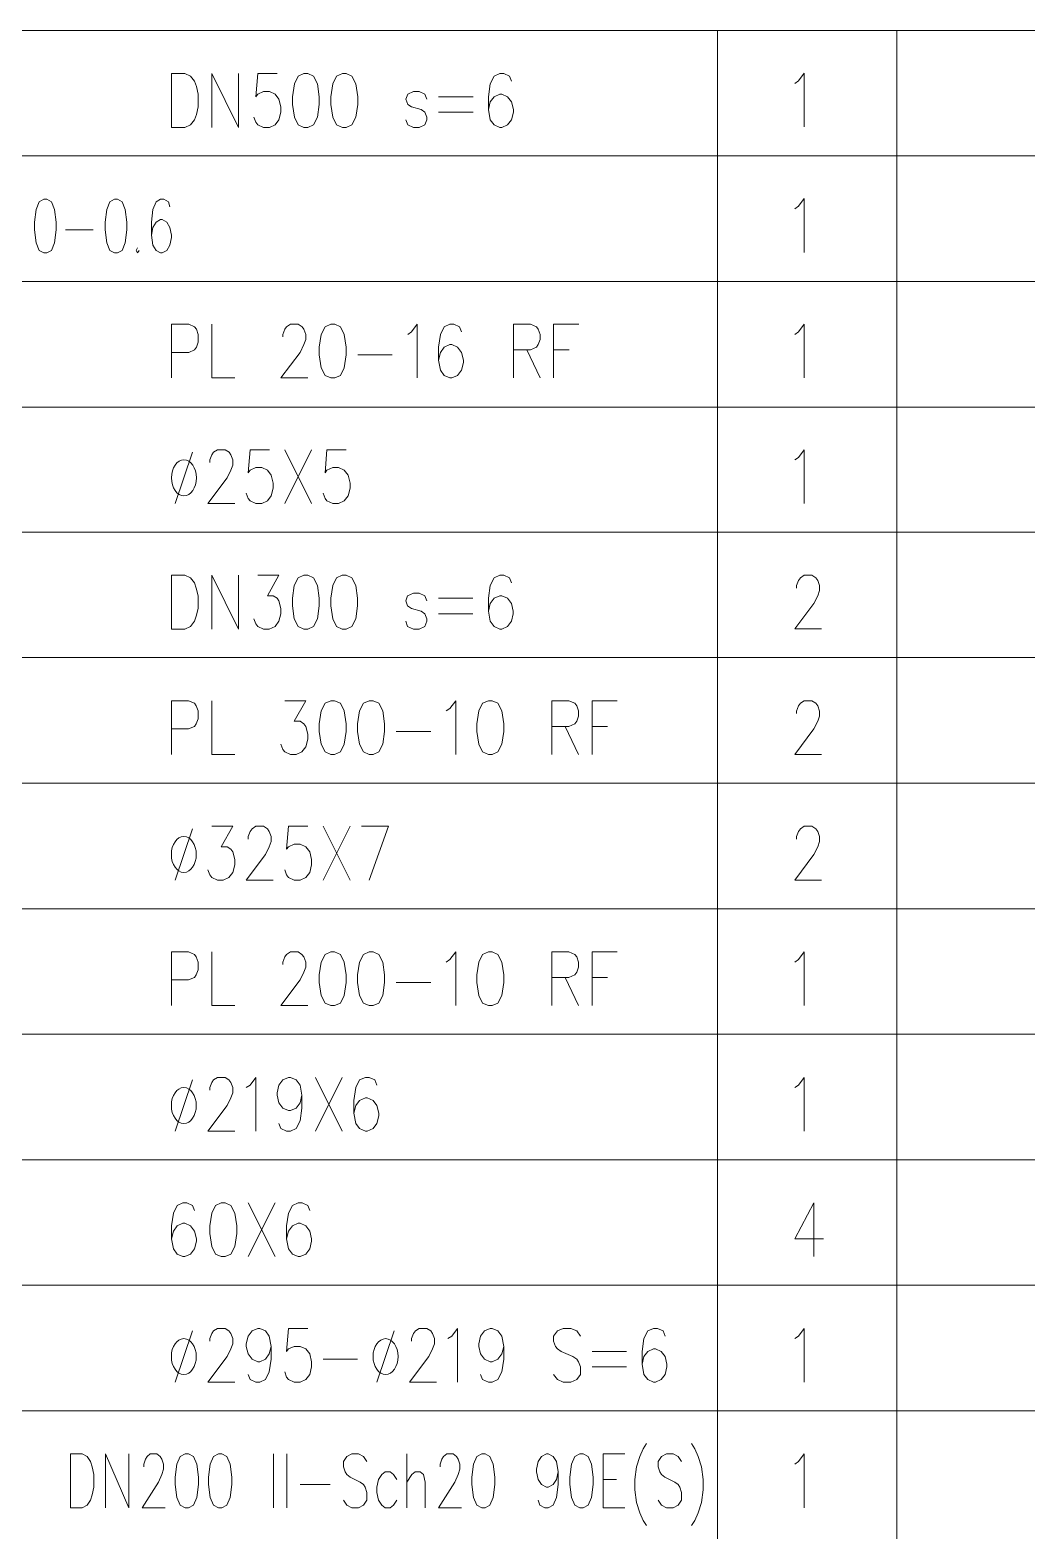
# Model space of a CAD drawing. Header units: millimetres. Extents: x 0 to 829, y 0 to 586.
# Drawn here: x 653.4 to 708.2, y 77 to 159.5 of the extents above; entities that cross this region are included whole.
import ezdxf

# ---------------------------------------------------------------- set-up
doc = ezdxf.new("R2010")
doc.units = ezdxf.units.MM

msp = doc.modelspace()

# ---------------------------------------------------------------- linework, layer by layer
at = {"color": 0, "lineweight": 0}
for points in [[(592.493806, 159.4485), (769.958667, 159.4485)], [(691.232778, 10.114139), (691.232778, 159.473194)], [(701.085861, 10.114139), (701.085861, 159.473194)], [(663.412722, 154.118028), (663.412722, 157.074306), (664.894389, 154.118028), (664.894389, 157.074306)], [(667.007528, 157.074306), (665.949194, 157.074306), (665.843361, 155.807833), (665.949194, 155.948944), (666.266694, 156.090056), (666.584194, 156.090056), (666.901694, 155.948944), (667.109833, 155.666722), (667.215667, 155.243389), (667.215667, 154.961167), (667.109833, 154.541361), (666.901694, 154.259139), (666.584194, 154.118028), (666.266694, 154.118028), (665.949194, 154.259139), (665.843361, 154.40025), (665.737528, 154.682472)], [(679.8945, 156.6545), (679.788667, 156.933194), (679.471167, 157.074306), (679.2595, 157.074306), (678.942, 156.933194), (678.730333, 156.513389), (678.6245, 155.807833), (678.6245, 155.102278), (678.730333, 154.541361), (678.942, 154.259139), (679.2595, 154.118028), (679.365333, 154.118028), (679.682833, 154.259139), (679.8945, 154.541361), (680.000333, 154.961167), (680.000333, 155.102278), (679.8945, 155.525611), (679.682833, 155.807833), (679.365333, 155.948944), (679.2595, 155.948944), (678.942, 155.807833), (678.730333, 155.525611), (678.6245, 155.102278)], [(695.469639, 156.541611), (695.681306, 156.682722), (695.998806, 157.106056), (695.998806, 154.149778)], [(675.244889, 155.666722), (675.139056, 155.948944), (674.821556, 156.090056), (674.507583, 156.090056), (674.190083, 155.948944), (674.08425, 155.666722), (674.190083, 155.3845), (674.40175, 155.243389), (674.927389, 155.102278), (675.139056, 154.961167), (675.244889, 154.682472), (675.244889, 154.541361), (675.139056, 154.259139), (674.821556, 154.118028), (674.507583, 154.118028), (674.190083, 154.259139), (674.08425, 154.541361)], [(675.879889, 155.807833), (677.781361, 155.807833)], [(675.879889, 154.961167), (677.781361, 154.961167)], [(607.47275, 152.548167), (769.958667, 152.548167)], [(661.112611, 149.750639), (661.027944, 150.032861), (660.773944, 150.173972), (660.604611, 150.173972), (660.350611, 150.032861), (660.181278, 149.613056), (660.096611, 148.9075), (660.096611, 148.201944), (660.181278, 147.641028), (660.350611, 147.358806), (660.604611, 147.217694), (660.689278, 147.217694), (660.943278, 147.358806), (661.112611, 147.641028), (661.197278, 148.060833), (661.197278, 148.201944), (661.112611, 148.625278), (660.943278, 148.9075), (660.689278, 149.048611), (660.604611, 149.048611), (660.350611, 148.9075), (660.181278, 148.625278), (660.096611, 148.201944)], [(695.469639, 149.641278), (695.681306, 149.782389), (695.998806, 150.205722), (695.998806, 147.249444)], [(655.365861, 148.484167), (656.886333, 148.484167)], [(659.338139, 147.499917), (659.253472, 147.358806), (659.338139, 147.217694), (659.422806, 147.358806)], [(592.493806, 145.644306), (769.958667, 145.644306)], [(592.493806, 145.644306), (769.958667, 145.644306)], [(661.197278, 140.345583), (661.197278, 143.301861), (662.14625, 143.301861), (662.46375, 143.16075), (662.569583, 143.019639), (662.675417, 142.740944), (662.675417, 142.317611), (662.569583, 142.035389), (662.46375, 141.894278), (662.14625, 141.753167), (661.197278, 141.753167)], [(663.412722, 143.301861), (663.412722, 140.345583), (664.682722, 140.345583)], [(667.3215, 142.599833), (667.3215, 142.740944), (667.427333, 143.019639), (667.533167, 143.16075), (667.744833, 143.301861), (668.168167, 143.301861), (668.379833, 143.16075), (668.485667, 143.019639), (668.5915, 142.740944), (668.5915, 142.458722), (668.485667, 142.1765), (668.274, 141.753167), (667.215667, 140.345583), (668.697333, 140.345583)], [(674.190083, 142.740944), (674.40175, 142.882056), (674.715722, 143.301861), (674.715722, 140.345583)], [(677.146361, 142.882056), (677.040528, 143.16075), (676.723028, 143.301861), (676.511361, 143.301861), (676.197389, 143.16075), (675.985722, 142.740944), (675.879889, 142.035389), (675.879889, 141.329833), (675.985722, 140.768917), (676.197389, 140.486694), (676.511361, 140.345583), (676.617194, 140.345583), (676.934694, 140.486694), (677.146361, 140.768917), (677.252194, 141.188722), (677.252194, 141.329833), (677.146361, 141.753167), (676.934694, 142.035389), (676.617194, 142.1765), (676.511361, 142.1765), (676.197389, 142.035389), (675.985722, 141.753167), (675.879889, 141.329833)], [(680.000333, 140.345583), (680.000333, 143.301861), (680.949306, 143.301861), (681.266806, 143.16075), (681.372639, 143.019639), (681.478472, 142.740944), (681.478472, 142.458722), (681.372639, 142.1765), (681.266806, 142.035389), (680.949306, 141.894278), (680.000333, 141.894278)], [(682.215778, 140.345583), (682.215778, 143.301861), (683.591611, 143.301861)], [(695.469639, 142.740944), (695.681306, 142.878528), (695.998806, 143.301861), (695.998806, 140.349111)], [(671.441944, 141.612056), (673.343417, 141.612056)], [(680.737639, 141.894278), (681.478472, 140.345583)], [(682.215778, 141.894278), (683.062444, 141.894278)], [(607.47275, 138.743972), (769.958667, 138.743972)], [(662.357917, 136.260417), (661.408944, 133.44525)], [(663.310417, 135.6995), (663.310417, 135.840611), (663.412722, 136.119306), (663.518556, 136.260417), (663.730222, 136.401528), (664.153556, 136.401528), (664.365222, 136.260417), (664.471056, 136.119306), (664.576889, 135.840611), (664.576889, 135.558389), (664.471056, 135.276167), (664.259389, 134.852833), (663.204583, 133.44525), (664.682722, 133.44525)], [(666.584194, 136.401528), (665.525861, 136.401528), (665.420028, 135.135056), (665.525861, 135.276167), (665.843361, 135.417278), (666.160861, 135.417278), (666.478361, 135.276167), (666.690028, 134.993944), (666.795861, 134.570611), (666.795861, 134.288389), (666.690028, 133.868583), (666.478361, 133.586361), (666.160861, 133.44525), (665.843361, 133.44525), (665.525861, 133.586361), (665.420028, 133.727472), (665.314194, 134.009694)], [(667.427333, 133.44525), (668.909, 136.401528)], [(667.427333, 136.401528), (668.909, 133.44525)], [(670.810472, 136.401528), (669.752139, 136.401528), (669.646306, 135.135056), (669.752139, 135.276167), (670.069639, 135.417278), (670.387139, 135.417278), (670.704639, 135.276167), (670.912778, 134.993944), (671.018611, 134.570611), (671.018611, 134.288389), (670.912778, 133.868583), (670.704639, 133.586361), (670.387139, 133.44525), (670.069639, 133.44525), (669.752139, 133.586361), (669.646306, 133.727472), (669.540472, 134.009694)], [(695.469639, 135.837083), (695.681306, 135.978194), (695.998806, 136.401528), (695.998806, 133.448778)], [(592.493806, 131.875389), (769.958667, 131.875389)], [(607.47275, 131.875389), (769.958667, 131.875389)], [(663.412722, 126.544917), (663.412722, 129.501194), (664.890861, 126.544917), (664.890861, 129.501194)], [(665.945667, 129.501194), (667.109833, 129.501194), (666.474833, 128.375833), (666.792333, 128.375833), (667.004, 128.234722), (667.109833, 128.093611), (667.215667, 127.670278), (667.215667, 127.388056), (667.109833, 126.96825), (666.898167, 126.686028), (666.580667, 126.544917), (666.263167, 126.544917), (665.945667, 126.686028), (665.839833, 126.827139), (665.734, 127.109361)], [(679.890972, 129.081389), (679.785139, 129.360083), (679.467639, 129.501194), (679.255972, 129.501194), (678.938472, 129.360083), (678.730333, 128.940278), (678.6245, 128.234722), (678.6245, 127.529167), (678.730333, 126.96825), (678.938472, 126.686028), (679.255972, 126.544917), (679.361806, 126.544917), (679.679306, 126.686028), (679.890972, 126.96825), (679.996806, 127.388056), (679.996806, 127.529167), (679.890972, 127.9525), (679.679306, 128.234722), (679.361806, 128.375833), (679.255972, 128.375833), (678.938472, 128.234722), (678.730333, 127.9525), (678.6245, 127.529167)], [(695.575472, 128.799167), (695.575472, 128.93675), (695.681306, 129.218972), (695.787139, 129.360083), (695.998806, 129.501194), (696.418611, 129.501194), (696.630278, 129.360083), (696.736111, 129.218972), (696.841944, 128.93675), (696.841944, 128.658056), (696.736111, 128.375833), (696.524444, 127.9525), (695.469639, 126.548444), (696.947778, 126.548444)], [(675.241361, 128.093611), (675.135528, 128.375833), (674.821556, 128.516944), (674.504056, 128.516944), (674.186556, 128.375833), (674.080722, 128.093611), (674.186556, 127.811389), (674.398222, 127.670278), (674.927389, 127.529167), (675.135528, 127.388056), (675.241361, 127.109361), (675.241361, 126.96825), (675.135528, 126.686028), (674.821556, 126.544917), (674.504056, 126.544917), (674.186556, 126.686028), (674.080722, 126.96825)], [(675.876361, 128.234722), (677.777833, 128.234722)], [(675.876361, 127.388056), (677.777833, 127.388056)], [(607.47275, 124.975056), (769.958667, 124.975056)], [(661.19375, 119.644583), (661.19375, 122.600861), (662.142722, 122.600861), (662.460222, 122.45975), (662.566056, 122.318639), (662.671889, 122.039944), (662.671889, 121.616611), (662.566056, 121.334389), (662.460222, 121.193278), (662.142722, 121.052167), (661.19375, 121.052167)], [(663.412722, 122.600861), (663.412722, 119.644583), (664.679194, 119.644583)], [(667.427333, 122.600861), (668.587972, 122.600861), (667.952972, 121.4755), (668.270472, 121.4755), (668.482139, 121.334389), (668.587972, 121.193278), (668.693806, 120.769944), (668.693806, 120.487722), (668.587972, 120.067917), (668.376306, 119.785694), (668.058806, 119.644583), (667.741306, 119.644583), (667.427333, 119.785694), (667.3215, 119.926806), (667.215667, 120.209028)], [(676.299694, 122.039944), (676.511361, 122.177528), (676.828861, 122.600861), (676.828861, 119.644583)], [(682.109944, 119.644583), (682.109944, 122.600861), (683.058917, 122.600861), (683.376417, 122.45975), (683.48225, 122.318639), (683.588083, 122.039944), (683.588083, 121.757722), (683.48225, 121.4755), (683.376417, 121.334389), (683.058917, 121.193278), (682.109944, 121.193278)], [(684.328917, 119.644583), (684.328917, 122.600861), (685.701222, 122.600861)], [(695.575472, 121.898833), (695.575472, 122.036417), (695.681306, 122.318639), (695.787139, 122.45975), (695.998806, 122.600861), (696.418611, 122.600861), (696.630278, 122.45975), (696.736111, 122.318639), (696.841944, 122.036417), (696.841944, 121.757722), (696.736111, 121.4755), (696.524444, 121.052167), (695.469639, 119.648111), (696.947778, 119.648111)], [(673.551556, 120.911056), (675.453028, 120.911056)], [(682.84725, 121.193278), (683.588083, 119.644583)], [(684.328917, 121.193278), (685.172056, 121.193278)], [(607.47275, 118.074722), (769.958667, 118.074722)], [(662.354389, 115.559417), (661.405417, 112.74425)], [(663.412722, 115.700528), (664.573361, 115.700528), (663.938361, 114.575167), (664.255861, 114.575167), (664.467528, 114.434056), (664.573361, 114.292944), (664.679194, 113.869611), (664.679194, 113.587389), (664.573361, 113.167583), (664.361694, 112.885361), (664.044194, 112.74425), (663.730222, 112.74425), (663.412722, 112.885361), (663.306889, 113.026472), (663.201056, 113.308694)], [(665.420028, 114.9985), (665.420028, 115.139611), (665.525861, 115.418306), (665.631694, 115.559417), (665.839833, 115.700528), (666.263167, 115.700528), (666.474833, 115.559417), (666.580667, 115.418306), (666.6865, 115.139611), (666.6865, 114.857389), (666.580667, 114.575167), (666.369, 114.151833), (665.314194, 112.74425), (666.792333, 112.74425)], [(668.693806, 115.700528), (667.635472, 115.700528), (667.533167, 114.434056), (667.635472, 114.575167), (667.952972, 114.716278), (668.270472, 114.716278), (668.587972, 114.575167), (668.799639, 114.292944), (668.905472, 113.869611), (668.905472, 113.587389), (668.799639, 113.167583), (668.587972, 112.885361), (668.270472, 112.74425), (667.952972, 112.74425), (667.635472, 112.885361), (667.533167, 113.026472), (667.427333, 113.308694)], [(669.536944, 112.74425), (671.018611, 115.700528)], [(669.536944, 115.700528), (671.018611, 112.74425)], [(671.650083, 115.700528), (673.13175, 115.700528), (672.073417, 112.74425)], [(695.575472, 114.9985), (695.575472, 115.136083), (695.681306, 115.418306), (695.787139, 115.559417), (695.998806, 115.700528), (696.418611, 115.700528), (696.630278, 115.559417), (696.736111, 115.418306), (696.841944, 115.136083), (696.841944, 114.857389), (696.736111, 114.575167), (696.524444, 114.151833), (695.469639, 112.747778), (696.947778, 112.747778)], [(592.493806, 111.170861), (769.958667, 111.170861)], [(661.19375, 105.843917), (661.19375, 108.800194), (662.142722, 108.800194), (662.460222, 108.659083), (662.566056, 108.517972), (662.671889, 108.239278), (662.671889, 107.815944), (662.566056, 107.533722), (662.460222, 107.392611), (662.142722, 107.2515), (661.19375, 107.2515)], [(663.412722, 108.800194), (663.412722, 105.843917), (664.679194, 105.843917)], [(667.3215, 108.098167), (667.3215, 108.239278), (667.427333, 108.517972), (667.533167, 108.659083), (667.741306, 108.800194), (668.164639, 108.800194), (668.376306, 108.659083), (668.482139, 108.517972), (668.587972, 108.239278), (668.587972, 107.957056), (668.482139, 107.674833), (668.270472, 107.2515), (667.215667, 105.843917), (668.693806, 105.843917)], [(676.299694, 108.239278), (676.511361, 108.376861), (676.828861, 108.800194), (676.828861, 105.843917)], [(682.109944, 105.843917), (682.109944, 108.800194), (683.058917, 108.800194), (683.376417, 108.659083), (683.48225, 108.517972), (683.588083, 108.239278), (683.588083, 107.957056), (683.48225, 107.674833), (683.376417, 107.533722), (683.058917, 107.392611), (682.109944, 107.392611)], [(684.328917, 105.843917), (684.328917, 108.800194), (685.701222, 108.800194)], [(695.469639, 108.23575), (695.681306, 108.376861), (695.998806, 108.800194), (695.998806, 105.847444)], [(682.84725, 107.392611), (683.588083, 105.843917)], [(684.328917, 107.392611), (685.172056, 107.392611)], [(673.551556, 107.110389), (675.453028, 107.110389)], [(607.47275, 104.270528), (769.958667, 104.270528)], [(662.354389, 101.75875), (661.405417, 98.943583)], [(663.306889, 101.197833), (663.306889, 101.335417), (663.412722, 101.617639), (663.518556, 101.75875), (663.730222, 101.899861), (664.150028, 101.899861), (664.361694, 101.75875), (664.467528, 101.617639), (664.573361, 101.335417), (664.573361, 101.056722), (664.467528, 100.7745), (664.255861, 100.351167), (663.201056, 98.943583), (664.679194, 98.943583)], [(665.314194, 101.335417), (665.525861, 101.476528), (665.839833, 101.899861), (665.839833, 98.943583)], [(668.376306, 100.915611), (668.270472, 100.492278), (668.058806, 100.210056), (667.741306, 100.068944), (667.635472, 100.068944), (667.3215, 100.210056), (667.109833, 100.492278), (667.004, 100.915611), (667.004, 101.056722), (667.109833, 101.476528), (667.3215, 101.75875), (667.635472, 101.899861), (667.741306, 101.899861), (668.058806, 101.75875), (668.270472, 101.476528), (668.376306, 100.915611), (668.376306, 100.210056), (668.270472, 99.5045), (668.058806, 99.084694), (667.741306, 98.943583), (667.533167, 98.943583), (667.215667, 99.084694), (667.109833, 99.366917)], [(669.117139, 98.943583), (670.595278, 101.899861)], [(669.117139, 101.899861), (670.595278, 98.943583)], [(672.49675, 101.476528), (672.390917, 101.75875), (672.073417, 101.899861), (671.86175, 101.899861), (671.54425, 101.75875), (671.332583, 101.335417), (671.230278, 100.633389), (671.230278, 99.927833), (671.332583, 99.366917), (671.54425, 99.084694), (671.86175, 98.943583), (671.967583, 98.943583), (672.285083, 99.084694), (672.49675, 99.366917), (672.602583, 99.786722), (672.602583, 99.927833), (672.49675, 100.351167), (672.285083, 100.633389), (671.967583, 100.7745), (671.86175, 100.7745), (671.54425, 100.633389), (671.332583, 100.351167), (671.230278, 99.927833)], [(695.469639, 101.335417), (695.681306, 101.476528), (695.998806, 101.899861), (695.998806, 98.943583)], [(592.493806, 97.370194), (769.958667, 97.370194)], [(662.46375, 94.576194), (662.357917, 94.858417), (662.040417, 94.999528), (661.82875, 94.999528), (661.514778, 94.858417), (661.303111, 94.435083), (661.197278, 93.733056), (661.197278, 93.0275), (661.303111, 92.466583), (661.514778, 92.184361), (661.82875, 92.04325), (661.934583, 92.04325), (662.252083, 92.184361), (662.46375, 92.466583), (662.569583, 92.886389), (662.569583, 93.0275), (662.46375, 93.450833), (662.252083, 93.733056), (661.934583, 93.874167), (661.82875, 93.874167), (661.514778, 93.733056), (661.303111, 93.450833), (661.197278, 93.0275)], [(665.420028, 92.04325), (666.901694, 94.999528)], [(665.420028, 94.999528), (666.901694, 92.04325)], [(668.803167, 94.576194), (668.697333, 94.858417), (668.379833, 94.999528), (668.168167, 94.999528), (667.850667, 94.858417), (667.639, 94.435083), (667.533167, 93.733056), (667.533167, 93.0275), (667.639, 92.466583), (667.850667, 92.184361), (668.168167, 92.04325), (668.274, 92.04325), (668.5915, 92.184361), (668.803167, 92.466583), (668.909, 92.886389), (668.909, 93.0275), (668.803167, 93.450833), (668.5915, 93.733056), (668.274, 93.874167), (668.168167, 93.874167), (667.850667, 93.733056), (667.639, 93.450833), (667.533167, 93.0275)], [(696.527972, 94.999528), (695.473167, 93.031028), (697.057139, 93.031028)], [(696.527972, 94.999528), (696.527972, 92.04325)], [(607.47275, 90.469861), (769.958667, 90.469861)], [(662.354389, 87.958083), (661.405417, 85.139389)], [(663.306889, 87.393639), (663.306889, 87.53475), (663.412722, 87.816972), (663.518556, 87.958083), (663.730222, 88.099194), (664.150028, 88.099194), (664.361694, 87.958083), (664.467528, 87.816972), (664.573361, 87.53475), (664.573361, 87.252528), (664.467528, 86.970306), (664.255861, 86.5505), (663.201056, 85.139389), (664.679194, 85.139389)], [(666.6865, 87.111417), (666.580667, 86.691611), (666.369, 86.409389), (666.0515, 86.268278), (665.945667, 86.268278), (665.631694, 86.409389), (665.420028, 86.691611), (665.314194, 87.111417), (665.314194, 87.252528), (665.420028, 87.675861), (665.631694, 87.958083), (665.945667, 88.099194), (666.0515, 88.099194), (666.369, 87.958083), (666.580667, 87.675861), (666.6865, 87.111417), (666.6865, 86.409389), (666.580667, 85.703833), (666.369, 85.2805), (666.0515, 85.139389), (665.839833, 85.139389), (665.525861, 85.2805), (665.420028, 85.562722)], [(668.693806, 88.099194), (667.635472, 88.099194), (667.533167, 86.832722), (667.635472, 86.970306), (667.952972, 87.111417), (668.270472, 87.111417), (668.587972, 86.970306), (668.799639, 86.691611), (668.905472, 86.268278), (668.905472, 85.986056), (668.799639, 85.562722), (668.587972, 85.2805), (668.270472, 85.139389), (667.952972, 85.139389), (667.635472, 85.2805), (667.533167, 85.421611), (667.427333, 85.703833)], [(673.445722, 87.958083), (672.49675, 85.139389)], [(674.398222, 87.393639), (674.398222, 87.53475), (674.504056, 87.816972), (674.609889, 87.958083), (674.821556, 88.099194), (675.241361, 88.099194), (675.453028, 87.958083), (675.558861, 87.816972), (675.664694, 87.53475), (675.664694, 87.252528), (675.558861, 86.970306), (675.347194, 86.5505), (674.292389, 85.139389), (675.770528, 85.139389)], [(676.405528, 87.53475), (676.617194, 87.675861), (676.931167, 88.099194), (676.931167, 85.139389)], [(679.467639, 87.111417), (679.361806, 86.691611), (679.150139, 86.409389), (678.832639, 86.268278), (678.730333, 86.268278), (678.412833, 86.409389), (678.201167, 86.691611), (678.095333, 87.111417), (678.095333, 87.252528), (678.201167, 87.675861), (678.412833, 87.958083), (678.730333, 88.099194), (678.832639, 88.099194), (679.150139, 87.958083), (679.361806, 87.675861), (679.467639, 87.111417), (679.467639, 86.409389), (679.361806, 85.703833), (679.150139, 85.2805), (678.832639, 85.139389), (678.6245, 85.139389), (678.307, 85.2805), (678.201167, 85.562722)], [(683.693917, 87.675861), (683.48225, 87.958083), (683.16475, 88.099194), (682.741417, 88.099194), (682.427444, 87.958083), (682.215778, 87.675861), (682.215778, 87.393639), (682.321611, 87.111417), (682.427444, 86.970306), (682.635583, 86.832722), (683.270583, 86.5505), (683.48225, 86.409389), (683.588083, 86.268278), (683.693917, 85.986056), (683.693917, 85.562722), (683.48225, 85.2805), (683.16475, 85.139389), (682.741417, 85.139389), (682.427444, 85.2805), (682.215778, 85.562722)], [(688.34, 87.675861), (688.234167, 87.958083), (687.920194, 88.099194), (687.708528, 88.099194), (687.391028, 87.958083), (687.179361, 87.53475), (687.073528, 86.832722), (687.073528, 86.127167), (687.179361, 85.562722), (687.391028, 85.2805), (687.708528, 85.139389), (687.814361, 85.139389), (688.128333, 85.2805), (688.34, 85.562722), (688.445833, 85.986056), (688.445833, 86.127167), (688.34, 86.5505), (688.128333, 86.832722), (687.814361, 86.970306), (687.708528, 86.970306), (687.391028, 86.832722), (687.179361, 86.5505), (687.073528, 86.127167)], [(695.469639, 87.53475), (695.681306, 87.675861), (695.998806, 88.099194), (695.998806, 85.142917)], [(684.328917, 86.832722), (686.226861, 86.832722)], [(669.536944, 86.409389), (671.438417, 86.409389)], [(684.328917, 85.986056), (686.226861, 85.986056)], [(607.47275, 83.569528), (769.958667, 83.569528)], [(687.320472, 81.763306), (687.137028, 81.481083), (686.953583, 81.05775), (686.770139, 80.493306), (686.678417, 79.791278), (686.678417, 79.226833), (686.770139, 78.521278), (686.953583, 77.960361), (687.137028, 77.537028), (687.320472, 77.254806)], [(689.789917, 81.763306), (689.973361, 81.481083), (690.156806, 81.05775), (690.34025, 80.493306), (690.431972, 79.791278), (690.431972, 79.226833), (690.34025, 78.521278), (690.156806, 77.960361), (689.973361, 77.537028), (689.789917, 77.254806)], [(657.567194, 78.239056), (657.567194, 81.198861), (658.847778, 78.239056), (658.847778, 81.198861)], [(659.673278, 80.493306), (659.673278, 80.634417), (659.765, 80.916639), (659.856722, 81.05775), (660.036639, 81.198861), (660.403528, 81.198861), (660.586972, 81.05775), (660.678694, 80.916639), (660.770417, 80.634417), (660.770417, 80.352194), (660.678694, 80.069972), (660.49525, 79.650167), (659.581556, 78.239056), (660.862139, 78.239056)], [(666.8135, 78.239056), (666.8135, 81.198861)], [(667.54375, 78.239056), (667.54375, 81.198861)], [(671.939361, 80.775528), (671.755917, 81.05775), (671.48075, 81.198861), (671.113861, 81.198861), (670.842222, 81.05775), (670.658778, 80.775528), (670.658778, 80.493306), (670.7505, 80.211083), (670.842222, 80.069972), (671.025667, 79.928861), (671.572472, 79.650167), (671.755917, 79.509056), (671.847639, 79.367944), (671.939361, 79.085722), (671.939361, 78.662389), (671.755917, 78.380167), (671.48075, 78.239056), (671.113861, 78.239056), (670.842222, 78.380167), (670.658778, 78.662389)], [(674.137167, 78.239056), (674.137167, 81.198861)], [(675.968083, 80.493306), (675.968083, 80.634417), (676.059806, 80.916639), (676.151528, 81.05775), (676.334972, 81.198861), (676.698333, 81.198861), (676.881778, 81.05775), (676.9735, 80.916639), (677.065222, 80.634417), (677.065222, 80.352194), (676.9735, 80.069972), (676.790056, 79.650167), (675.876361, 78.239056), (677.156944, 78.239056)], [(682.46625, 80.211083), (682.374528, 79.791278), (682.194611, 79.509056), (681.919444, 79.367944), (681.827722, 79.367944), (681.552556, 79.509056), (681.369111, 79.791278), (681.277389, 80.211083), (681.277389, 80.352194), (681.369111, 80.775528), (681.552556, 81.05775), (681.827722, 81.198861), (681.919444, 81.198861), (682.194611, 81.05775), (682.374528, 80.775528), (682.46625, 80.211083), (682.46625, 79.509056), (682.374528, 78.8035), (682.194611, 78.380167), (681.919444, 78.239056), (681.736, 78.239056), (681.460833, 78.380167), (681.369111, 78.662389)], [(684.939222, 78.239056), (684.939222, 81.198861), (686.128083, 81.198861)], [(689.243111, 80.775528), (689.059667, 81.05775), (688.7845, 81.198861), (688.417611, 81.198861), (688.142444, 81.05775), (687.959, 80.775528), (687.959, 80.493306), (688.050722, 80.211083), (688.142444, 80.069972), (688.325889, 79.928861), (688.876222, 79.650167), (689.059667, 79.509056), (689.151389, 79.367944), (689.243111, 79.085722), (689.243111, 78.662389), (689.059667, 78.380167), (688.7845, 78.239056), (688.417611, 78.239056), (688.142444, 78.380167), (687.959, 78.662389)], [(695.469639, 80.634417), (695.681306, 80.775528), (695.998806, 81.195333), (695.998806, 78.242583)], [(673.586833, 79.791278), (673.403389, 80.069972), (673.219944, 80.211083), (672.944778, 80.211083), (672.764861, 80.069972), (672.581417, 79.791278), (672.489694, 79.367944), (672.489694, 79.085722), (672.581417, 78.662389), (672.764861, 78.380167), (672.944778, 78.239056), (673.219944, 78.239056), (673.403389, 78.380167), (673.586833, 78.662389)], [(674.137167, 79.650167), (674.412333, 80.069972), (674.595778, 80.211083), (674.867417, 80.211083), (675.050861, 80.069972), (675.142583, 79.650167), (675.142583, 78.239056)], [(668.277528, 79.509056), (669.925, 79.509056)], [(684.939222, 79.791278), (685.673, 79.791278)], [(684.939222, 78.239056), (686.128083, 78.239056)]]:
    msp.add_lwpolyline(points, dxfattribs=at)
for points in [[(661.197278, 154.118028), (661.197278, 157.074306), (661.934583, 157.074306), (662.252083, 156.933194), (662.46375, 156.6545), (662.569583, 156.372278), (662.675417, 155.948944), (662.675417, 155.243389), (662.569583, 154.820056), (662.46375, 154.541361), (662.252083, 154.259139), (661.934583, 154.118028)], [(668.485667, 157.074306), (668.168167, 156.933194), (667.9565, 156.513389), (667.850667, 155.807833), (667.850667, 155.3845), (667.9565, 154.682472), (668.168167, 154.259139), (668.485667, 154.118028), (668.697333, 154.118028), (669.011306, 154.259139), (669.222972, 154.682472), (669.328806, 155.3845), (669.328806, 155.807833), (669.222972, 156.513389), (669.011306, 156.933194), (668.697333, 157.074306)], [(670.598806, 157.074306), (670.281306, 156.933194), (670.069639, 156.513389), (669.963806, 155.807833), (669.963806, 155.3845), (670.069639, 154.682472), (670.281306, 154.259139), (670.598806, 154.118028), (670.810472, 154.118028), (671.124444, 154.259139), (671.336111, 154.682472), (671.441944, 155.3845), (671.441944, 155.807833), (671.336111, 156.513389), (671.124444, 156.933194), (670.810472, 157.074306)], [(654.184056, 150.173972), (653.930056, 150.032861), (653.760722, 149.613056), (653.676056, 148.9075), (653.676056, 148.484167), (653.760722, 147.782139), (653.930056, 147.358806), (654.184056, 147.217694), (654.349861, 147.217694), (654.603861, 147.358806), (654.773194, 147.782139), (654.857861, 148.484167), (654.857861, 148.9075), (654.773194, 149.613056), (654.603861, 150.032861), (654.349861, 150.173972)], [(658.068139, 150.173972), (657.817667, 150.032861), (657.648333, 149.613056), (657.563667, 148.9075), (657.563667, 148.484167), (657.648333, 147.782139), (657.817667, 147.358806), (658.068139, 147.217694), (658.237472, 147.217694), (658.491472, 147.358806), (658.660806, 147.782139), (658.745472, 148.484167), (658.745472, 148.9075), (658.660806, 149.613056), (658.491472, 150.032861), (658.237472, 150.173972)], [(669.963806, 143.301861), (669.646306, 143.16075), (669.434639, 142.740944), (669.328806, 142.035389), (669.328806, 141.612056), (669.434639, 140.910028), (669.646306, 140.486694), (669.963806, 140.345583), (670.175472, 140.345583), (670.492972, 140.486694), (670.704639, 140.910028), (670.810472, 141.612056), (670.810472, 142.035389), (670.704639, 142.740944), (670.492972, 143.16075), (670.175472, 143.301861)], [(661.19375, 126.544917), (661.19375, 129.501194), (661.934583, 129.501194), (662.248556, 129.360083), (662.460222, 129.081389), (662.566056, 128.799167), (662.671889, 128.375833), (662.671889, 127.670278), (662.566056, 127.246944), (662.460222, 126.96825), (662.248556, 126.686028), (661.934583, 126.544917)], [(668.482139, 129.501194), (668.164639, 129.360083), (667.952972, 128.940278), (667.847139, 128.234722), (667.847139, 127.811389), (667.952972, 127.109361), (668.164639, 126.686028), (668.482139, 126.544917), (668.693806, 126.544917), (669.011306, 126.686028), (669.222972, 127.109361), (669.328806, 127.811389), (669.328806, 128.234722), (669.222972, 128.940278), (669.011306, 129.360083), (668.693806, 129.501194)], [(670.595278, 129.501194), (670.277778, 129.360083), (670.066111, 128.940278), (669.960278, 128.234722), (669.960278, 127.811389), (670.066111, 127.109361), (670.277778, 126.686028), (670.595278, 126.544917), (670.806944, 126.544917), (671.124444, 126.686028), (671.332583, 127.109361), (671.438417, 127.811389), (671.438417, 128.234722), (671.332583, 128.940278), (671.124444, 129.360083), (670.806944, 129.501194)], [(669.960278, 122.600861), (669.642778, 122.45975), (669.434639, 122.039944), (669.328806, 121.334389), (669.328806, 120.911056), (669.434639, 120.209028), (669.642778, 119.785694), (669.960278, 119.644583), (670.171944, 119.644583), (670.489444, 119.785694), (670.701111, 120.209028), (670.806944, 120.911056), (670.806944, 121.334389), (670.701111, 122.039944), (670.489444, 122.45975), (670.171944, 122.600861)], [(672.073417, 122.600861), (671.755917, 122.45975), (671.54425, 122.039944), (671.438417, 121.334389), (671.438417, 120.911056), (671.54425, 120.209028), (671.755917, 119.785694), (672.073417, 119.644583), (672.285083, 119.644583), (672.602583, 119.785694), (672.81425, 120.209028), (672.920083, 120.911056), (672.920083, 121.334389), (672.81425, 122.039944), (672.602583, 122.45975), (672.285083, 122.600861)], [(678.6245, 122.600861), (678.307, 122.45975), (678.095333, 122.039944), (677.9895, 121.334389), (677.9895, 120.911056), (678.095333, 120.209028), (678.307, 119.785694), (678.6245, 119.644583), (678.832639, 119.644583), (679.150139, 119.785694), (679.361806, 120.209028), (679.467639, 120.911056), (679.467639, 121.334389), (679.361806, 122.039944), (679.150139, 122.45975), (678.832639, 122.600861)], [(669.960278, 108.800194), (669.642778, 108.659083), (669.434639, 108.239278), (669.328806, 107.533722), (669.328806, 107.110389), (669.434639, 106.404833), (669.642778, 105.985028), (669.960278, 105.843917), (670.171944, 105.843917), (670.489444, 105.985028), (670.701111, 106.404833), (670.806944, 107.110389), (670.806944, 107.533722), (670.701111, 108.239278), (670.489444, 108.659083), (670.171944, 108.800194)], [(672.073417, 108.800194), (671.755917, 108.659083), (671.54425, 108.239278), (671.438417, 107.533722), (671.438417, 107.110389), (671.54425, 106.404833), (671.755917, 105.985028), (672.073417, 105.843917), (672.285083, 105.843917), (672.602583, 105.985028), (672.81425, 106.404833), (672.920083, 107.110389), (672.920083, 107.533722), (672.81425, 108.239278), (672.602583, 108.659083), (672.285083, 108.800194)], [(678.6245, 108.800194), (678.307, 108.659083), (678.095333, 108.239278), (677.9895, 107.533722), (677.9895, 107.110389), (678.095333, 106.404833), (678.307, 105.985028), (678.6245, 105.843917), (678.832639, 105.843917), (679.150139, 105.985028), (679.361806, 106.404833), (679.467639, 107.110389), (679.467639, 107.533722), (679.361806, 108.239278), (679.150139, 108.659083), (678.832639, 108.800194)], [(663.941889, 94.999528), (663.624389, 94.858417), (663.412722, 94.435083), (663.310417, 93.733056), (663.310417, 93.309722), (663.412722, 92.604167), (663.624389, 92.184361), (663.941889, 92.04325), (664.153556, 92.04325), (664.471056, 92.184361), (664.682722, 92.604167), (664.788556, 93.309722), (664.788556, 93.733056), (664.682722, 94.435083), (664.471056, 94.858417), (664.153556, 94.999528)], [(655.644556, 78.239056), (655.644556, 81.198861), (656.283083, 81.198861), (656.55825, 81.05775), (656.741694, 80.775528), (656.833417, 80.493306), (656.925139, 80.069972), (656.925139, 79.367944), (656.833417, 78.944611), (656.741694, 78.662389), (656.55825, 78.380167), (656.283083, 78.239056)], [(661.959278, 81.198861), (661.687639, 81.05775), (661.504194, 80.634417), (661.412472, 79.928861), (661.412472, 79.509056), (661.504194, 78.8035), (661.687639, 78.380167), (661.959278, 78.239056), (662.142722, 78.239056), (662.417889, 78.380167), (662.601333, 78.8035), (662.693056, 79.509056), (662.693056, 79.928861), (662.601333, 80.634417), (662.417889, 81.05775), (662.142722, 81.198861)], [(663.790194, 81.198861), (663.518556, 81.05775), (663.335111, 80.634417), (663.243389, 79.928861), (663.243389, 79.509056), (663.335111, 78.8035), (663.518556, 78.380167), (663.790194, 78.239056), (663.973639, 78.239056), (664.248806, 78.380167), (664.43225, 78.8035), (664.523972, 79.509056), (664.523972, 79.928861), (664.43225, 80.634417), (664.248806, 81.05775), (663.973639, 81.198861)], [(678.257611, 81.198861), (677.982444, 81.05775), (677.799, 80.634417), (677.707278, 79.928861), (677.707278, 79.509056), (677.799, 78.8035), (677.982444, 78.380167), (678.257611, 78.239056), (678.441056, 78.239056), (678.712694, 78.380167), (678.896139, 78.8035), (678.987861, 79.509056), (678.987861, 79.928861), (678.896139, 80.634417), (678.712694, 81.05775), (678.441056, 81.198861)], [(683.658639, 81.198861), (683.383472, 81.05775), (683.200028, 80.634417), (683.108306, 79.928861), (683.108306, 79.509056), (683.200028, 78.8035), (683.383472, 78.380167), (683.658639, 78.239056), (683.842083, 78.239056), (684.11725, 78.380167), (684.297167, 78.8035), (684.388889, 79.509056), (684.388889, 79.928861), (684.297167, 80.634417), (684.11725, 81.05775), (683.842083, 81.198861)]]:
    msp.add_lwpolyline(points, close=True, dxfattribs=at)
for centre, major_axis, ratio in [((661.883431, 134.854597), (0, 0.986014), 0.695886), ((661.879903, 114.153597), (0, 0.986014), 0.695886), ((661.879903, 100.351167), (0, 0.98425), 0.697133), ((661.879903, 86.548736), (0, 0.986014), 0.695886), ((672.971236, 86.548736), (0, 0.986014), 0.695886)]:
    msp.add_ellipse(centre, major_axis=major_axis, ratio=ratio, start_param=0, end_param=6.283185, dxfattribs=at)

doc.saveas('drawing.dxf')
